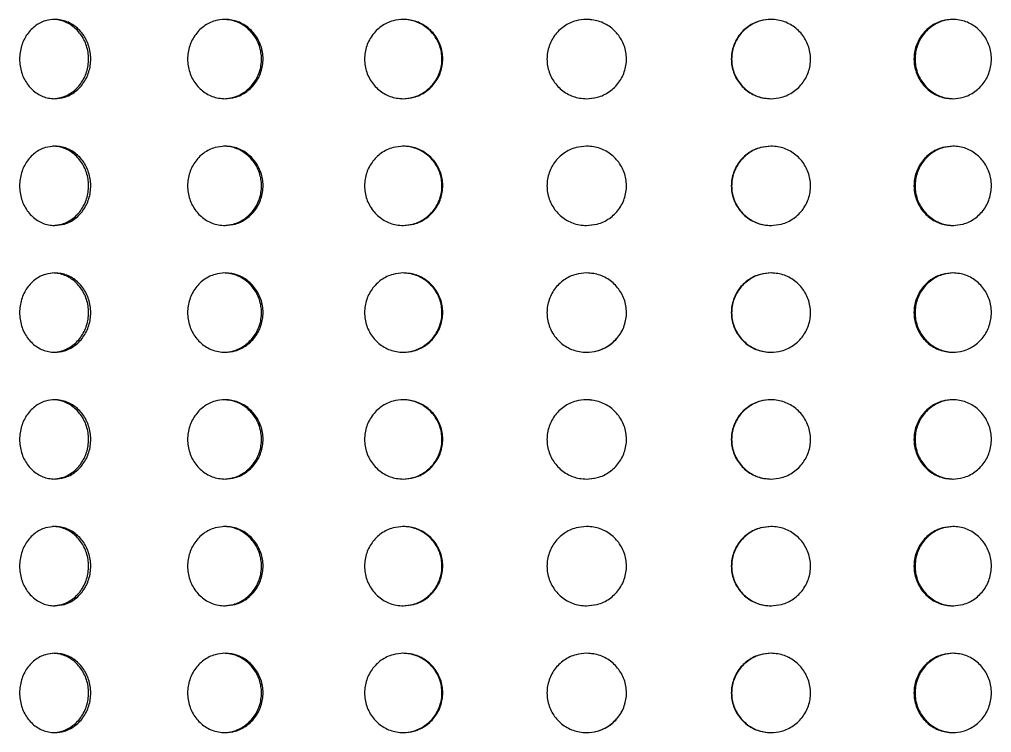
# Model space of a CAD drawing. Header units: millimetres. Extents: x 0 to 594, y 0 to 420.
# Drawn here: x 154.41 to 172.8, y 85.89 to 99.39 of the extents above; entities that cross this region are included whole.
import ezdxf

# ---------------------------------------------------------------- set-up
doc = ezdxf.new("R2010")
doc.units = ezdxf.units.MM

msp = doc.modelspace()

# ---------------------------------------------------------------- linework, layer by layer
at = {"color": 7, "linetype": 'Continuous', "lineweight": 25}
for p, q in [((165.2787, 99.3758), (165.1357, 99.389)), ((165.1357, 97.889), (165.2784, 97.9076)), ((165.2787, 96.9758), (165.1357, 96.989)), ((165.1357, 95.489), (165.2784, 95.5076)), ((165.2787, 94.5758), (165.1357, 94.589)), ((165.2787, 92.1758), (165.1357, 92.189)), ((165.1357, 90.689), (165.2784, 90.7076)), ((165.2787, 89.7758), (165.1357, 89.789)), ((165.1357, 88.289), (165.2784, 88.3076)), ((165.2787, 87.3758), (165.1357, 87.389))]:
    msp.add_line(p, q, dxfattribs=at)
for points, knots in [([(155.0788, 99.389), (155.0185, 99.3839), (154.8834, 99.3724), (154.691, 99.2675), (154.5293, 99.0904), (154.4287, 98.8608), (154.4004, 98.6061), (154.4479, 98.3546), (154.5663, 98.1349), (154.7425, 97.9737), (154.924, 97.8977), (155.0388, 97.8912), (155.0788, 97.889)], [0, 0, 0, 0, 0.0859509, 0.1925939, 0.2992931, 0.4061965, 0.5135824, 0.6212259, 0.7287112, 0.8359483, 0.9429371, 1, 1, 1, 1]), ([(155.0341, 97.889), (155.0945, 97.894), (155.231, 97.9054), (155.4287, 98.0103), (155.5968, 98.1891), (155.7011, 98.4201), (155.7295, 98.6744), (155.6798, 98.9238), (155.5582, 99.1413), (155.3787, 99.3022), (155.1933, 99.3798), (155.0758, 99.3866), (155.0341, 99.389)], [0, 0, 0, 0, 0.0855159, 0.193298, 0.30112, 0.408294, 0.514805, 0.6208076, 0.7267872, 0.8333747, 0.9407796, 1, 1, 1, 1]), ([(155.0788, 97.889), (155.1398, 97.8942), (155.2766, 97.9057), (155.4735, 98.0116), (155.64, 98.1904), (155.7434, 98.4212), (155.7715, 98.6758), (155.7213, 98.9258), (155.5991, 99.1437), (155.4191, 99.3041), (155.2349, 99.3803), (155.1191, 99.3867), (155.0788, 99.389)], [0, 0, 0, 0, 0.0865734, 0.1939081, 0.3013115, 0.4084546, 0.5153364, 0.621947, 0.7284997, 0.8353947, 0.9426925, 1, 1, 1, 1]), ([(158.2996, 99.389), (158.2357, 99.3839), (158.0924, 99.3724), (157.888, 99.2675), (157.716, 99.0904), (157.6089, 98.8608), (157.5787, 98.6061), (157.6293, 98.3546), (157.7554, 98.1349), (157.9427, 97.9737), (158.1354, 97.8977), (158.2572, 97.8912), (158.2996, 97.889)], [0, 0, 0, 0, 0.0859514, 0.192595, 0.2992925, 0.406196, 0.5135818, 0.621225, 0.7287102, 0.8359463, 0.9429367, 1, 1, 1, 1]), ([(158.2677, 97.889), (158.3317, 97.894), (158.4764, 97.9054), (158.6854, 98.0103), (158.8629, 98.189), (158.9545, 98.3817), (158.9836, 98.5255), (158.9902, 98.6081), (158.9902, 98.7327), (158.9521, 98.9196), (158.8253, 99.1375), (158.6368, 99.2996), (158.4396, 99.3793), (158.3136, 99.3864), (158.2677, 99.389)], [0, 0, 0, 0, 0.08548, 0.1932145, 0.3009903, 0.4081182, 0.4607708, 0.4870286, 0.5132854, 0.6190474, 0.7247906, 0.8313117, 0.9386463, 1, 1, 1, 1]), ([(158.2996, 97.889), (158.3642, 97.8942), (158.5091, 97.9057), (158.7173, 98.0116), (158.8932, 98.1903), (159.0023, 98.4212), (159.0318, 98.6758), (158.9789, 98.9258), (158.85, 99.1437), (158.6598, 99.3041), (158.465, 99.3803), (158.3423, 99.3867), (158.2996, 99.389)], [0, 0, 0, 0, 0.08657373, 0.19390699, 0.30131106, 0.40845416, 0.51533587, 0.62194612, 0.72849958, 0.83539295, 0.94269197, 1, 1, 1, 1]), ([(161.6753, 99.389), (161.609, 99.3839), (161.4604, 99.3724), (161.248, 99.2675), (161.069, 99.0904), (160.9575, 98.8608), (160.926, 98.6061), (160.9788, 98.3546), (161.11, 98.1349), (161.3048, 97.9737), (161.505, 97.8977), (161.6313, 97.8912), (161.6753, 97.889)], [0, 0, 0, 0, 0.08595117, 0.1925949, 0.29929426, 0.40619684, 0.51358246, 0.62122547, 0.7287109, 0.83594707, 0.94293498, 1, 1, 1, 1]), ([(161.6569, 97.889), (161.7233, 97.894), (161.8732, 97.9054), (162.0896, 98.0103), (162.273, 98.1891), (162.3867, 98.4201), (162.4176, 98.6744), (162.3635, 98.9238), (162.231, 99.1413), (162.0349, 99.3022), (161.8318, 99.3798), (161.7028, 99.3866), (161.6569, 99.389)], [0, 0, 0, 0, 0.08551487, 0.19329775, 0.30111949, 0.40829359, 0.51480494, 0.62080777, 0.72678732, 0.83337513, 0.94077882, 1, 1, 1, 1]), ([(161.6753, 97.889), (161.7423, 97.8942), (161.8925, 97.9057), (162.108, 98.0116), (162.2898, 98.1904), (162.4024, 98.4212), (162.4329, 98.6758), (162.3783, 98.9258), (162.2451, 99.1437), (162.0485, 99.3041), (161.8467, 99.3803), (161.7196, 99.3867), (161.6753, 99.389)], [0, 0, 0, 0, 0.086573, 0.1939085, 0.3013097, 0.4084544, 0.5153361, 0.6219467, 0.7284997, 0.8353941, 0.9426935, 1, 1, 1, 1]), ([(165.1402, 99.389), (165.0728, 99.3839), (164.9217, 99.3724), (164.7055, 99.2675), (164.5231, 99.0904), (164.4093, 98.8608), (164.3772, 98.6061), (164.431, 98.3546), (164.5649, 98.1349), (164.7634, 97.9737), (164.9671, 97.8977), (165.0955, 97.8912), (165.1402, 97.889)], [0, 0, 0, 0, 0.0859505, 0.1925947, 0.2992932, 0.4061967, 0.5135825, 0.621226, 0.7287115, 0.8359467, 0.9429368, 1, 1, 1, 1]), ([(165.1402, 97.889), (165.2083, 97.8942), (165.3608, 97.9057), (165.5794, 98.0116), (165.7636, 98.1904), (165.8776, 98.4212), (165.9085, 98.6758), (165.8532, 98.9258), (165.7184, 99.1437), (165.5191, 99.3041), (165.3144, 99.3803), (165.1852, 99.3867), (165.1402, 99.389)], [0, 0, 0, 0, 0.0865727, 0.1939087, 0.3013109, 0.4084548, 0.5153363, 0.6219467, 0.7285003, 0.8353944, 0.9426922, 1, 1, 1, 1]), ([(168.627, 99.389), (168.5598, 99.3839), (168.4092, 99.3724), (168.1933, 99.2675), (168.0109, 99.0904), (167.8971, 98.8608), (167.8649, 98.6061), (167.9188, 98.3546), (168.0527, 98.1349), (168.2511, 97.9737), (168.4544, 97.8977), (168.5824, 97.8912), (168.6269, 97.889)], [0, 0, 0, 0, 0.0859514, 0.1925937, 0.2992924, 0.4061959, 0.5135818, 0.6212253, 0.7287111, 0.8359457, 0.9429374, 1, 1, 1, 1]), ([(168.6364, 99.389), (168.5685, 99.3838), (168.4168, 99.3722), (168.1994, 99.2665), (168.0163, 99.0883), (167.9027, 98.8579), (167.8716, 98.6033), (167.9263, 98.3527), (168.0607, 98.1342), (168.2594, 97.9736), (168.4632, 97.8977), (168.5917, 97.8912), (168.6364, 97.889)], [0, 0, 0, 0, 0.0866423, 0.1937219, 0.3008417, 0.4077698, 0.5147767, 0.6218157, 0.7287202, 0.8356557, 0.9427645, 1, 1, 1, 1]), ([(168.6269, 97.889), (168.6948, 97.8942), (168.8467, 97.9057), (169.0641, 98.0116), (169.2471, 98.1904), (169.3603, 98.4212), (169.3909, 98.6758), (169.3361, 98.9258), (169.2022, 99.1437), (169.0042, 99.3041), (168.8005, 99.3803), (168.6718, 99.3867), (168.627, 99.389)], [0, 0, 0, 0, 0.0865738, 0.1939075, 0.3013102, 0.4084545, 0.515336, 0.6219462, 0.7284993, 0.8353947, 0.9426916, 1, 1, 1, 1]), ([(172.0676, 99.389), (172.0019, 99.3839), (171.8548, 99.3724), (171.6434, 99.2675), (171.4647, 99.0904), (171.353, 98.8608), (171.3215, 98.6061), (171.3743, 98.3546), (171.5057, 98.1349), (171.7, 97.9737), (171.899, 97.8977), (172.0241, 97.8912), (172.0676, 97.889)], [0, 0, 0, 0, 0.0859517, 0.1925945, 0.2992928, 0.4061971, 0.5135829, 0.6212266, 0.7287119, 0.8359481, 0.9429376, 1, 1, 1, 1]), ([(172.0908, 99.389), (172.0245, 99.3838), (171.8762, 99.3722), (171.6633, 99.2665), (171.4839, 99.0883), (171.3725, 98.8579), (171.3419, 98.6033), (171.3956, 98.3527), (171.5274, 98.1342), (171.7221, 97.9736), (171.9216, 97.8977), (172.0471, 97.8912), (172.0908, 97.889)], [0, 0, 0, 0, 0.0866411, 0.193722, 0.3008419, 0.4077695, 0.5147767, 0.6218161, 0.7287215, 0.8356562, 0.9427652, 1, 1, 1, 1]), ([(172.0676, 97.889), (172.1339, 97.8942), (172.2823, 97.9057), (172.4942, 98.0116), (172.6724, 98.1904), (172.7826, 98.4212), (172.8124, 98.6758), (172.759, 98.9258), (172.6288, 99.1437), (172.4358, 99.3041), (172.2371, 99.3803), (172.1114, 99.3867), (172.0676, 99.389)], [0, 0, 0, 0, 0.0865745, 0.1939075, 0.3013108, 0.4084545, 0.5153362, 0.6219468, 0.7284995, 0.8353941, 0.9426912, 1, 1, 1, 1]), ([(155.0788, 96.989), (155.0185, 96.9839), (154.8834, 96.9724), (154.691, 96.8676), (154.5293, 96.6904), (154.4287, 96.4608), (154.4004, 96.2061), (154.4479, 95.9546), (154.5663, 95.7349), (154.7425, 95.5737), (154.924, 95.4977), (155.0388, 95.4912), (155.0788, 95.489)], [0, 0, 0, 0, 0.0859509, 0.1925938, 0.2992929, 0.4061962, 0.5135833, 0.6212255, 0.7287117, 0.835948, 0.9429371, 1, 1, 1, 1]), ([(155.0341, 95.489), (155.0945, 95.494), (155.231, 95.5054), (155.4287, 95.6103), (155.5968, 95.7891), (155.7011, 96.0201), (155.7295, 96.2745), (155.6798, 96.5238), (155.5582, 96.7413), (155.3787, 96.9022), (155.1933, 96.9798), (155.0758, 96.9866), (155.0341, 96.989)], [0, 0, 0, 0, 0.08551582, 0.19329842, 0.30111951, 0.40829454, 0.51480554, 0.62080809, 0.72678765, 0.83337514, 0.9407795, 1, 1, 1, 1]), ([(155.0788, 95.489), (155.1398, 95.4942), (155.2766, 95.5057), (155.4735, 95.6116), (155.64, 95.7904), (155.7434, 96.0212), (155.7715, 96.2758), (155.7213, 96.5258), (155.5991, 96.7437), (155.4191, 96.9041), (155.2349, 96.9803), (155.1191, 96.9867), (155.0788, 96.989)], [0, 0, 0, 0, 0.0865736, 0.1939083, 0.3013117, 0.4084548, 0.5153353, 0.6219472, 0.7284989, 0.8353946, 0.9426925, 1, 1, 1, 1]), ([(158.2996, 96.989), (158.2357, 96.9839), (158.0924, 96.9724), (157.888, 96.8676), (157.716, 96.6904), (157.6089, 96.4608), (157.5787, 96.2061), (157.6293, 95.9546), (157.7554, 95.7349), (157.9427, 95.5737), (158.1354, 95.4977), (158.2572, 95.4912), (158.2996, 95.489)], [0, 0, 0, 0, 0.0859513, 0.1925949, 0.2992923, 0.4061957, 0.5135827, 0.6212246, 0.7287108, 0.835946, 0.9429368, 1, 1, 1, 1]), ([(158.2677, 95.489), (158.3317, 95.494), (158.4764, 95.5054), (158.6854, 95.6103), (158.8629, 95.789), (158.9545, 95.9817), (158.9836, 96.1255), (158.9902, 96.2081), (158.9902, 96.3327), (158.9521, 96.5196), (158.8253, 96.7375), (158.6368, 96.8996), (158.4396, 96.9793), (158.3136, 96.9864), (158.2677, 96.989)], [0, 0, 0, 0, 0.08548, 0.1932149, 0.3009899, 0.4081188, 0.4607713, 0.4870291, 0.513286, 0.6190479, 0.7247911, 0.8313121, 0.9386462, 1, 1, 1, 1]), ([(158.2996, 95.489), (158.3642, 95.4942), (158.5091, 95.5057), (158.7173, 95.6116), (158.8932, 95.7904), (159.0023, 96.0212), (159.0318, 96.2758), (158.9789, 96.5258), (158.85, 96.7437), (158.6598, 96.9041), (158.465, 96.9803), (158.3423, 96.9867), (158.2996, 96.989)], [0, 0, 0, 0, 0.0865739, 0.1939072, 0.3013113, 0.4084544, 0.5153349, 0.6219463, 0.7284987, 0.8353929, 0.942692, 1, 1, 1, 1]), ([(161.6753, 96.989), (161.609, 96.9839), (161.4604, 96.9724), (161.248, 96.8676), (161.069, 96.6904), (160.9575, 96.4608), (160.926, 96.2061), (160.9788, 95.9546), (161.11, 95.7349), (161.3048, 95.5737), (161.505, 95.4977), (161.6313, 95.4912), (161.6753, 95.489)], [0, 0, 0, 0, 0.0859511, 0.1925948, 0.299294, 0.4061965, 0.5135833, 0.621225, 0.7287115, 0.8359468, 0.942935, 1, 1, 1, 1]), ([(161.6569, 95.489), (161.7233, 95.494), (161.8732, 95.5054), (162.0895, 95.6103), (162.273, 95.7891), (162.3867, 96.0201), (162.4176, 96.2745), (162.3635, 96.5238), (162.231, 96.7413), (162.0349, 96.9022), (161.8318, 96.9798), (161.7028, 96.9866), (161.6569, 96.989)], [0, 0, 0, 0, 0.08551483, 0.19329818, 0.301119, 0.40829418, 0.51480548, 0.62080826, 0.72678777, 0.83337552, 0.94077873, 1, 1, 1, 1]), ([(161.6753, 95.489), (161.7423, 95.4942), (161.8925, 95.5057), (162.108, 95.6116), (162.2898, 95.7904), (162.4024, 96.0212), (162.4329, 96.2758), (162.3783, 96.5258), (162.2451, 96.7437), (162.0485, 96.9041), (161.8467, 96.9803), (161.7196, 96.9867), (161.6753, 96.989)], [0, 0, 0, 0, 0.0865732, 0.1939087, 0.3013099, 0.4084546, 0.515335, 0.6219469, 0.7284989, 0.835394, 0.9426935, 1, 1, 1, 1]), ([(165.1402, 96.989), (165.0728, 96.9839), (164.9217, 96.9724), (164.7055, 96.8676), (164.5231, 96.6904), (164.4093, 96.4608), (164.3772, 96.2061), (164.431, 95.9546), (164.5649, 95.7349), (164.7634, 95.5737), (164.9671, 95.4977), (165.0955, 95.4912), (165.1402, 95.489)], [0, 0, 0, 0, 0.0859505, 0.1925946, 0.299293, 0.4061964, 0.5135834, 0.6212256, 0.7287121, 0.8359464, 0.9429368, 1, 1, 1, 1]), ([(165.1402, 95.489), (165.2083, 95.4942), (165.3608, 95.5057), (165.5794, 95.6116), (165.7636, 95.7904), (165.8776, 96.0212), (165.9085, 96.2758), (165.8532, 96.5258), (165.7184, 96.7437), (165.5191, 96.9041), (165.3144, 96.9803), (165.1852, 96.9867), (165.1402, 96.989)], [0, 0, 0, 0, 0.0865729, 0.1939089, 0.3013111, 0.408455, 0.5153353, 0.6219469, 0.7284995, 0.8353944, 0.9426922, 1, 1, 1, 1]), ([(168.627, 96.989), (168.5598, 96.9839), (168.4092, 96.9724), (168.1933, 96.8676), (168.0109, 96.6904), (167.8971, 96.4608), (167.8649, 96.2061), (167.9188, 95.9546), (168.0527, 95.7349), (168.2511, 95.5737), (168.4544, 95.4977), (168.5824, 95.4912), (168.6269, 95.489)], [0, 0, 0, 0, 0.08595135, 0.1925936, 0.29929222, 0.4061956, 0.51358273, 0.62122486, 0.72871166, 0.83594539, 0.9429374, 1, 1, 1, 1]), ([(168.6364, 96.989), (168.5685, 96.9838), (168.4168, 96.9722), (168.1994, 96.8665), (168.0163, 96.6883), (167.9027, 96.4579), (167.8716, 96.2033), (167.9263, 95.9527), (168.0607, 95.7342), (168.2594, 95.5736), (168.4632, 95.4977), (168.5917, 95.4912), (168.6364, 95.489)], [0, 0, 0, 0, 0.0866423, 0.193722, 0.3008427, 0.4077708, 0.5147777, 0.6218155, 0.7287201, 0.8356555, 0.9427643, 1, 1, 1, 1]), ([(168.6269, 95.489), (168.6948, 95.4942), (168.8467, 95.5057), (169.0641, 95.6116), (169.2471, 95.7904), (169.3603, 96.0212), (169.3909, 96.2758), (169.3361, 96.5258), (169.2022, 96.7437), (169.0042, 96.9041), (168.8005, 96.9803), (168.6718, 96.9867), (168.627, 96.989)], [0, 0, 0, 0, 0.086574, 0.1939077, 0.3013104, 0.4084547, 0.515335, 0.6219464, 0.7284985, 0.8353947, 0.9426916, 1, 1, 1, 1]), ([(172.0676, 96.989), (172.0019, 96.9839), (171.8548, 96.9724), (171.6434, 96.8676), (171.4647, 96.6904), (171.353, 96.4608), (171.3215, 96.2061), (171.3743, 95.9546), (171.5057, 95.7349), (171.7, 95.5737), (171.899, 95.4977), (172.0241, 95.4912), (172.0676, 95.489)], [0, 0, 0, 0, 0.0859516, 0.1925944, 0.2992925, 0.4061968, 0.5135838, 0.6212262, 0.7287124, 0.8359478, 0.9429377, 1, 1, 1, 1]), ([(172.0908, 96.989), (172.0245, 96.9838), (171.8762, 96.9722), (171.6633, 96.8665), (171.4839, 96.6883), (171.3725, 96.4579), (171.3419, 96.2033), (171.3956, 95.9527), (171.5274, 95.7342), (171.7221, 95.5736), (171.9216, 95.4977), (172.0471, 95.4912), (172.0908, 95.489)], [0, 0, 0, 0, 0.0866411, 0.193722, 0.3008429, 0.4077705, 0.5147777, 0.6218159, 0.7287214, 0.8356561, 0.9427651, 1, 1, 1, 1]), ([(172.0676, 95.489), (172.1339, 95.4942), (172.2823, 95.5057), (172.4942, 95.6116), (172.6724, 95.7904), (172.7826, 96.0212), (172.8124, 96.2758), (172.759, 96.5258), (172.6288, 96.7437), (172.4358, 96.9041), (172.2371, 96.9803), (172.1114, 96.9867), (172.0676, 96.989)], [0, 0, 0, 0, 0.0865747, 0.1939077, 0.301311, 0.4084548, 0.5153352, 0.6219471, 0.7284987, 0.8353941, 0.9426912, 1, 1, 1, 1]), ([(155.0788, 94.589), (155.0185, 94.5839), (154.8834, 94.5724), (154.691, 94.4675), (154.5293, 94.2904), (154.4287, 94.0608), (154.4004, 93.8061), (154.4479, 93.5546), (154.5663, 93.3349), (154.7425, 93.1737), (154.924, 93.0977), (155.0388, 93.0912), (155.0788, 93.089)], [0, 0, 0, 0, 0.0859507, 0.1925942, 0.2992933, 0.4061956, 0.5135827, 0.6212261, 0.7287113, 0.8359483, 0.9429371, 1, 1, 1, 1]), ([(155.0341, 93.089), (155.0945, 93.094), (155.231, 93.1054), (155.4287, 93.2103), (155.5968, 93.3891), (155.7011, 93.6201), (155.7295, 93.8745), (155.6798, 94.1238), (155.5582, 94.3413), (155.3787, 94.5022), (155.1933, 94.5798), (155.0758, 94.5866), (155.0341, 94.589)], [0, 0, 0, 0, 0.0855158, 0.1932979, 0.3011199, 0.408295, 0.5148047, 0.6208085, 0.7267881, 0.8333748, 0.9407796, 1, 1, 1, 1]), ([(155.0788, 93.089), (155.1398, 93.0942), (155.2766, 93.1057), (155.4735, 93.2116), (155.64, 93.3904), (155.7434, 93.6212), (155.7715, 93.8758), (155.7213, 94.1258), (155.5991, 94.3437), (155.4191, 94.5041), (155.2349, 94.5803), (155.1191, 94.5867), (155.0788, 94.589)], [0, 0, 0, 0, 0.0865736, 0.1939083, 0.3013118, 0.408455, 0.5153355, 0.6219461, 0.7284989, 0.8353947, 0.9426926, 1, 1, 1, 1]), ([(158.2996, 94.589), (158.2357, 94.5839), (158.0924, 94.5724), (157.888, 94.4675), (157.716, 94.2904), (157.6089, 94.0608), (157.5787, 93.8061), (157.6293, 93.5546), (157.7554, 93.3349), (157.9427, 93.1737), (158.1354, 93.0977), (158.2572, 93.0912), (158.2996, 93.089)], [0, 0, 0, 0, 0.0859512, 0.1925953, 0.2992927, 0.4061951, 0.5135821, 0.6212252, 0.7287103, 0.8359464, 0.9429367, 1, 1, 1, 1]), ([(158.2677, 93.089), (158.3317, 93.094), (158.4764, 93.1054), (158.6854, 93.2103), (158.8629, 93.389), (158.9545, 93.5817), (158.9836, 93.7255), (158.9902, 93.8081), (158.9902, 93.9327), (158.9521, 94.1196), (158.8253, 94.3375), (158.6368, 94.4996), (158.4396, 94.5793), (158.3136, 94.5864), (158.2677, 94.589)], [0, 0, 0, 0, 0.08548, 0.1932143, 0.3009902, 0.4081191, 0.4607704, 0.4870282, 0.5132863, 0.619047, 0.7247912, 0.8313122, 0.9386463, 1, 1, 1, 1]), ([(158.2996, 93.089), (158.3642, 93.0942), (158.5091, 93.1057), (158.7173, 93.2116), (158.8932, 93.3904), (159.0023, 93.6212), (159.0318, 93.8758), (158.9789, 94.1258), (158.85, 94.3437), (158.6598, 94.5041), (158.465, 94.5803), (158.3423, 94.5867), (158.2996, 94.589)], [0, 0, 0, 0, 0.0865739, 0.1939072, 0.3013113, 0.4084545, 0.515335, 0.6219453, 0.7284988, 0.835393, 0.9426921, 1, 1, 1, 1]), ([(161.6753, 94.589), (161.609, 94.5839), (161.4604, 94.5724), (161.248, 94.4675), (161.069, 94.2904), (160.9575, 94.0608), (160.926, 93.8061), (160.9788, 93.5546), (161.11, 93.3349), (161.3048, 93.1737), (161.505, 93.0977), (161.6313, 93.0912), (161.6753, 93.089)], [0, 0, 0, 0, 0.085951, 0.1925952, 0.2992945, 0.4061959, 0.5135827, 0.6212257, 0.728711, 0.8359471, 0.942935, 1, 1, 1, 1]), ([(161.6569, 93.089), (161.7233, 93.094), (161.8732, 93.1054), (162.0896, 93.2103), (162.273, 93.3891), (162.3867, 93.6201), (162.4176, 93.8745), (162.3635, 94.1238), (162.231, 94.3413), (162.0349, 94.5022), (161.8318, 94.5798), (161.7028, 94.5866), (161.6569, 94.589)], [0, 0, 0, 0, 0.08551484, 0.19329768, 0.3011194, 0.40829459, 0.51480465, 0.62080868, 0.72678821, 0.83337518, 0.94077883, 1, 1, 1, 1]), ([(161.6753, 93.089), (161.7423, 93.0942), (161.8925, 93.1057), (162.108, 93.2116), (162.2898, 93.3904), (162.4024, 93.6212), (162.4329, 93.8758), (162.3783, 94.1258), (162.2451, 94.3437), (162.0485, 94.5041), (161.8467, 94.5803), (161.7196, 94.5867), (161.6753, 94.589)], [0, 0, 0, 0, 0.0865732, 0.1939087, 0.30131, 0.4084547, 0.5153352, 0.6219458, 0.7284989, 0.8353941, 0.9426936, 1, 1, 1, 1]), ([(165.1402, 94.589), (165.0728, 94.5839), (164.9217, 94.5724), (164.7055, 94.4675), (164.5231, 94.2904), (164.4093, 94.0608), (164.3772, 93.8061), (164.431, 93.5546), (164.5649, 93.3349), (164.7634, 93.1737), (164.9671, 93.0977), (165.0955, 93.0912), (165.1402, 93.089)], [0, 0, 0, 0, 0.0859503, 0.192595, 0.2992934, 0.4061957, 0.5135827, 0.6212262, 0.7287116, 0.8359468, 0.9429368, 1, 1, 1, 1]), ([(165.1402, 93.089), (165.2083, 93.0942), (165.3608, 93.1057), (165.5794, 93.2116), (165.7636, 93.3904), (165.8776, 93.6212), (165.9085, 93.8758), (165.8532, 94.1258), (165.7184, 94.3437), (165.5191, 94.5041), (165.3144, 94.5803), (165.1852, 94.5867), (165.1402, 94.589)], [0, 0, 0, 0, 0.0865729, 0.1939089, 0.3013112, 0.4084551, 0.5153354, 0.6219459, 0.7284995, 0.8353945, 0.9426923, 1, 1, 1, 1]), ([(168.627, 94.589), (168.5598, 94.5839), (168.4092, 94.5724), (168.1933, 94.4675), (168.0109, 94.2904), (167.8971, 94.0608), (167.8649, 93.8061), (167.9188, 93.5546), (168.0527, 93.3349), (168.2511, 93.1737), (168.4544, 93.0977), (168.5824, 93.0912), (168.6269, 93.089)], [0, 0, 0, 0, 0.0859512, 0.192594, 0.2992927, 0.4061949, 0.5135821, 0.6212255, 0.7287112, 0.8359458, 0.9429374, 1, 1, 1, 1]), ([(168.6364, 94.589), (168.5685, 94.5838), (168.4168, 94.5722), (168.1994, 94.4665), (168.0163, 94.2883), (167.9027, 94.0579), (167.8716, 93.8033), (167.9263, 93.5527), (168.0607, 93.3342), (168.2594, 93.1736), (168.4632, 93.0977), (168.5917, 93.0912), (168.6364, 93.089)], [0, 0, 0, 0, 0.0866423, 0.193722, 0.3008419, 0.40777, 0.5147769, 0.6218148, 0.7287204, 0.8356559, 0.9427643, 1, 1, 1, 1]), ([(168.6269, 93.089), (168.6948, 93.0942), (168.8467, 93.1057), (169.0641, 93.2116), (169.2471, 93.3904), (169.3603, 93.6212), (169.3909, 93.8758), (169.3361, 94.1258), (169.2022, 94.3437), (169.0042, 94.5041), (168.8005, 94.5803), (168.6718, 94.5867), (168.627, 94.589)], [0, 0, 0, 0, 0.086574, 0.1939078, 0.3013105, 0.4084548, 0.5153351, 0.6219453, 0.7284986, 0.8353947, 0.9426917, 1, 1, 1, 1]), ([(172.0676, 94.589), (172.0019, 94.5839), (171.8548, 94.5724), (171.6434, 94.4675), (171.4647, 94.2904), (171.353, 94.0608), (171.3215, 93.8061), (171.3743, 93.5546), (171.5057, 93.3349), (171.7, 93.1737), (171.899, 93.0977), (172.0241, 93.0912), (172.0676, 93.089)], [0, 0, 0, 0, 0.0859515, 0.1925948, 0.299293, 0.4061961, 0.5135831, 0.6212268, 0.728712, 0.8359482, 0.9429376, 1, 1, 1, 1]), ([(172.0908, 94.589), (172.0245, 94.5838), (171.8762, 94.5722), (171.6633, 94.4665), (171.4839, 94.2883), (171.3725, 94.0579), (171.3419, 93.8033), (171.3956, 93.5527), (171.5274, 93.3342), (171.7221, 93.1736), (171.9216, 93.0977), (172.0471, 93.0912), (172.0908, 93.089)], [0, 0, 0, 0, 0.08664115, 0.19372209, 0.30084206, 0.40776973, 0.51477696, 0.62181518, 0.72872173, 0.83565647, 0.94276509, 1, 1, 1, 1]), ([(172.0676, 93.089), (172.1339, 93.0942), (172.2823, 93.1057), (172.4942, 93.2116), (172.6724, 93.3904), (172.7826, 93.6212), (172.8124, 93.8758), (172.759, 94.1258), (172.6288, 94.3437), (172.4358, 94.5041), (172.2371, 94.5803), (172.1114, 94.5867), (172.0676, 94.589)], [0, 0, 0, 0, 0.0865747, 0.1939077, 0.3013111, 0.4084549, 0.5153353, 0.621946, 0.7284987, 0.8353941, 0.9426913, 1, 1, 1, 1]), ([(165.1357, 93.089), (165.2031, 93.094), (165.3553, 93.1054), (165.5756, 93.2101), (165.7581, 93.3895), (165.8466, 93.5484), (165.8648, 93.6374), (165.8661, 93.6437)], [0, 0, 0, 0, 0.205306, 0.4640694, 0.7229321, 0.9802426, 1, 1, 1, 1]), ([(155.0788, 92.189), (155.0185, 92.1839), (154.8834, 92.1724), (154.691, 92.0676), (154.5293, 91.8904), (154.4287, 91.6608), (154.4004, 91.4061), (154.4479, 91.1546), (154.5663, 90.9349), (154.7425, 90.7737), (154.924, 90.6976), (155.0388, 90.6912), (155.0788, 90.689)], [0, 0, 0, 0, 0.0859509, 0.1925938, 0.299293, 0.4061964, 0.5135822, 0.6212256, 0.7287109, 0.8359479, 0.9429371, 1, 1, 1, 1]), ([(155.0341, 90.689), (155.0945, 90.694), (155.231, 90.7054), (155.4287, 90.8103), (155.5968, 90.9891), (155.7011, 91.2201), (155.7295, 91.4744), (155.6798, 91.7238), (155.5582, 91.9413), (155.3787, 92.1022), (155.1933, 92.1798), (155.0758, 92.1866), (155.0341, 92.189)], [0, 0, 0, 0, 0.0855158, 0.1932984, 0.3011204, 0.4082943, 0.5148053, 0.6208078, 0.7267873, 0.8333748, 0.9407796, 1, 1, 1, 1]), ([(155.0788, 90.689), (155.1398, 90.6942), (155.2766, 90.7057), (155.4735, 90.8116), (155.64, 90.9904), (155.7434, 91.2212), (155.7715, 91.4758), (155.7213, 91.7258), (155.5991, 91.9437), (155.4191, 92.1041), (155.2349, 92.1803), (155.1191, 92.1867), (155.0788, 92.189)], [0, 0, 0, 0, 0.08657358, 0.19390827, 0.30131168, 0.40845483, 0.51533658, 0.62194721, 0.72849892, 0.83539464, 0.94269253, 1, 1, 1, 1]), ([(158.2996, 92.189), (158.2357, 92.1839), (158.0924, 92.1724), (157.888, 92.0676), (157.716, 91.8904), (157.6089, 91.6608), (157.5787, 91.4061), (157.6293, 91.1546), (157.7554, 90.9349), (157.9427, 90.7737), (158.1354, 90.6976), (158.2572, 90.6912), (158.2996, 90.689)], [0, 0, 0, 0, 0.0859513, 0.1925949, 0.2992923, 0.4061959, 0.5135816, 0.6212248, 0.7287099, 0.835946, 0.9429367, 1, 1, 1, 1]), ([(158.2677, 90.689), (158.3317, 90.694), (158.4764, 90.7054), (158.6854, 90.8103), (158.8629, 90.989), (158.9545, 91.1817), (158.9836, 91.3255), (158.9902, 91.4081), (158.9902, 91.5327), (158.9521, 91.7196), (158.8253, 91.9375), (158.6368, 92.0996), (158.4396, 92.1793), (158.3136, 92.1864), (158.2677, 92.189)], [0, 0, 0, 0, 0.08548, 0.1932149, 0.3009907, 0.4081185, 0.4607711, 0.4870288, 0.5132857, 0.6190476, 0.7247908, 0.8313117, 0.9386463, 1, 1, 1, 1]), ([(158.2996, 90.689), (158.3642, 90.6942), (158.5091, 90.7057), (158.7173, 90.8116), (158.8932, 90.9903), (159.0023, 91.2212), (159.0318, 91.4758), (158.9789, 91.7258), (158.85, 91.9437), (158.6598, 92.1041), (158.465, 92.1803), (158.3423, 92.1867), (158.2996, 92.189)], [0, 0, 0, 0, 0.0865739, 0.1939072, 0.3013113, 0.4084544, 0.5153361, 0.6219464, 0.7284988, 0.8353929, 0.942692, 1, 1, 1, 1]), ([(161.6753, 92.189), (161.609, 92.1839), (161.4604, 92.1724), (161.248, 92.0676), (161.069, 91.8904), (160.9575, 91.6608), (160.926, 91.4061), (160.9788, 91.1546), (161.11, 90.9349), (161.3048, 90.7737), (161.505, 90.6976), (161.6313, 90.6912), (161.6753, 90.689)], [0, 0, 0, 0, 0.0859511, 0.1925948, 0.2992941, 0.4061967, 0.5135822, 0.6212252, 0.7287106, 0.8359467, 0.942935, 1, 1, 1, 1]), ([(161.6569, 90.689), (161.7233, 90.694), (161.8732, 90.7054), (162.0896, 90.8103), (162.273, 90.9891), (162.3867, 91.2201), (162.4176, 91.4744), (162.3635, 91.7238), (162.231, 91.9413), (162.0349, 92.1022), (161.8318, 92.1798), (161.7028, 92.1866), (161.6569, 92.189)], [0, 0, 0, 0, 0.0855148, 0.1932982, 0.3011199, 0.4082939, 0.5148052, 0.620808, 0.7267875, 0.8333752, 0.9407788, 1, 1, 1, 1]), ([(161.6753, 90.689), (161.7423, 90.6942), (161.8925, 90.7057), (162.108, 90.8116), (162.2898, 90.9904), (162.4024, 91.2212), (162.4329, 91.4758), (162.3783, 91.7258), (162.2451, 91.9437), (162.0485, 92.1041), (161.8467, 92.1803), (161.7196, 92.1867), (161.6753, 92.189)], [0, 0, 0, 0, 0.0865732, 0.1939087, 0.3013099, 0.4084546, 0.5153363, 0.6219469, 0.7284989, 0.835394, 0.9426935, 1, 1, 1, 1]), ([(165.1402, 92.189), (165.0728, 92.1839), (164.9217, 92.1724), (164.7055, 92.0676), (164.5231, 91.8904), (164.4093, 91.6608), (164.3772, 91.4061), (164.431, 91.1546), (164.5649, 90.9349), (164.7634, 90.7737), (164.9671, 90.6976), (165.0955, 90.6912), (165.1402, 90.689)], [0, 0, 0, 0, 0.0859505, 0.1925947, 0.2992931, 0.4061965, 0.5135823, 0.6212257, 0.7287112, 0.8359464, 0.9429368, 1, 1, 1, 1]), ([(165.1402, 90.689), (165.2083, 90.6942), (165.3608, 90.7057), (165.5794, 90.8116), (165.7636, 90.9904), (165.8776, 91.2212), (165.9085, 91.4758), (165.8532, 91.7258), (165.7184, 91.9437), (165.5191, 92.1041), (165.3144, 92.1803), (165.1852, 92.1867), (165.1402, 92.189)], [0, 0, 0, 0, 0.08657289, 0.19390885, 0.30131112, 0.40845498, 0.51533654, 0.62194695, 0.72849946, 0.83539443, 0.94269218, 1, 1, 1, 1]), ([(168.627, 92.189), (168.5598, 92.1839), (168.4092, 92.1724), (168.1933, 92.0676), (168.0109, 91.8904), (167.8971, 91.6608), (167.8649, 91.4061), (167.9188, 91.1546), (168.0527, 90.9349), (168.2511, 90.7737), (168.4544, 90.6976), (168.5824, 90.6912), (168.6269, 90.689)], [0, 0, 0, 0, 0.0859514, 0.1925937, 0.2992923, 0.4061957, 0.5135816, 0.621225, 0.7287108, 0.8359453, 0.9429374, 1, 1, 1, 1]), ([(168.6364, 92.189), (168.5685, 92.1838), (168.4168, 92.1722), (168.1994, 92.0665), (168.0163, 91.8883), (167.9027, 91.6579), (167.8716, 91.4033), (167.9263, 91.1527), (168.0607, 90.9342), (168.2594, 90.7736), (168.4632, 90.6977), (168.5917, 90.6912), (168.6364, 90.689)], [0, 0, 0, 0, 0.0866423, 0.1937219, 0.3008417, 0.4077698, 0.5147779, 0.6218157, 0.7287202, 0.8356556, 0.9427644, 1, 1, 1, 1]), ([(168.6269, 90.689), (168.6948, 90.6942), (168.8467, 90.7057), (169.0641, 90.8116), (169.2471, 90.9904), (169.3603, 91.2212), (169.3909, 91.4758), (169.3361, 91.7258), (169.2022, 91.9437), (169.0042, 92.1041), (168.8005, 92.1803), (168.6718, 92.1867), (168.627, 92.189)], [0, 0, 0, 0, 0.08657396, 0.19390771, 0.30131039, 0.40845472, 0.5153362, 0.62194639, 0.72849852, 0.83539467, 0.94269159, 1, 1, 1, 1]), ([(172.0676, 92.189), (172.0019, 92.1839), (171.8548, 92.1724), (171.6434, 92.0676), (171.4647, 91.8904), (171.353, 91.6608), (171.3215, 91.4061), (171.3743, 91.1546), (171.5057, 90.9349), (171.7, 90.7737), (171.899, 90.6976), (172.0241, 90.6912), (172.0676, 90.689)], [0, 0, 0, 0, 0.0859516, 0.1925944, 0.2992926, 0.4061969, 0.5135827, 0.6212263, 0.7287116, 0.8359477, 0.9429376, 1, 1, 1, 1]), ([(172.0908, 92.189), (172.0245, 92.1838), (171.8762, 92.1722), (171.6633, 92.0665), (171.4839, 91.8883), (171.3725, 91.6579), (171.3419, 91.4033), (171.3956, 91.1527), (171.5274, 90.9342), (171.7221, 90.7736), (171.9216, 90.6977), (172.0471, 90.6912), (172.0908, 90.689)], [0, 0, 0, 0, 0.08664109, 0.19372197, 0.30084188, 0.40776948, 0.51477791, 0.62181606, 0.72872147, 0.83565614, 0.94276513, 1, 1, 1, 1]), ([(172.0676, 90.689), (172.1339, 90.6942), (172.2823, 90.7057), (172.4942, 90.8116), (172.6724, 90.9904), (172.7826, 91.2212), (172.8124, 91.4758), (172.759, 91.7258), (172.6288, 91.9437), (172.4358, 92.1041), (172.2371, 92.1803), (172.1114, 92.1867), (172.0676, 92.189)], [0, 0, 0, 0, 0.0865746, 0.1939077, 0.301311, 0.4084547, 0.5153364, 0.6219471, 0.7284987, 0.8353941, 0.9426912, 1, 1, 1, 1]), ([(155.0788, 89.789), (155.0185, 89.7839), (154.8834, 89.7724), (154.691, 89.6676), (154.5293, 89.4904), (154.4287, 89.2608), (154.4004, 89.0061), (154.4479, 88.7546), (154.5663, 88.5349), (154.7425, 88.3737), (154.924, 88.2977), (155.0388, 88.2912), (155.0788, 88.289)], [0, 0, 0, 0, 0.0859509, 0.1925938, 0.2992929, 0.4061962, 0.5135833, 0.6212255, 0.7287117, 0.835948, 0.9429371, 1, 1, 1, 1]), ([(155.0341, 88.289), (155.0945, 88.294), (155.231, 88.3054), (155.4287, 88.4103), (155.5968, 88.5891), (155.7011, 88.8201), (155.7295, 89.0744), (155.6798, 89.3238), (155.5582, 89.5413), (155.3787, 89.7022), (155.1933, 89.7798), (155.0758, 89.7866), (155.0341, 89.789)], [0, 0, 0, 0, 0.0855158, 0.1932984, 0.3011195, 0.4082946, 0.5148043, 0.6208081, 0.7267876, 0.8333751, 0.9407795, 1, 1, 1, 1]), ([(155.0788, 88.289), (155.1398, 88.2942), (155.2766, 88.3057), (155.4735, 88.4116), (155.64, 88.5904), (155.7434, 88.8212), (155.7715, 89.0758), (155.7213, 89.3258), (155.5991, 89.5437), (155.4191, 89.7041), (155.2349, 89.7803), (155.1191, 89.7867), (155.0788, 89.789)], [0, 0, 0, 0, 0.0865736, 0.1939083, 0.3013117, 0.4084548, 0.5153353, 0.6219472, 0.7284989, 0.8353946, 0.9426925, 1, 1, 1, 1]), ([(158.2996, 89.789), (158.2357, 89.7839), (158.0924, 89.7724), (157.888, 89.6676), (157.716, 89.4904), (157.6089, 89.2608), (157.5787, 89.0061), (157.6293, 88.7546), (157.7554, 88.5349), (157.9427, 88.3737), (158.1354, 88.2977), (158.2572, 88.2912), (158.2996, 88.289)], [0, 0, 0, 0, 0.0859513, 0.1925949, 0.2992923, 0.4061957, 0.5135827, 0.6212246, 0.7287108, 0.835946, 0.9429368, 1, 1, 1, 1]), ([(158.2677, 88.289), (158.3317, 88.294), (158.4764, 88.3054), (158.6854, 88.4103), (158.8629, 88.589), (158.9545, 88.7817), (158.9836, 88.9255), (158.9902, 89.0081), (158.9902, 89.1327), (158.9521, 89.3196), (158.8253, 89.5375), (158.6368, 89.6996), (158.4396, 89.7793), (158.3136, 89.7864), (158.2677, 89.789)], [0, 0, 0, 0, 0.08548, 0.1932149, 0.3009899, 0.4081188, 0.4607713, 0.4870291, 0.513286, 0.6190479, 0.7247911, 0.8313121, 0.9386462, 1, 1, 1, 1]), ([(158.2996, 88.289), (158.3642, 88.2942), (158.5091, 88.3057), (158.7173, 88.4116), (158.8932, 88.5904), (159.0023, 88.8212), (159.0318, 89.0758), (158.9789, 89.3258), (158.85, 89.5437), (158.6598, 89.7041), (158.465, 89.7803), (158.3423, 89.7867), (158.2996, 89.789)], [0, 0, 0, 0, 0.0865739, 0.1939072, 0.3013113, 0.4084544, 0.5153349, 0.6219463, 0.7284987, 0.8353929, 0.942692, 1, 1, 1, 1]), ([(161.6753, 89.789), (161.609, 89.7839), (161.4604, 89.7724), (161.248, 89.6676), (161.069, 89.4904), (160.9575, 89.2608), (160.926, 89.0061), (160.9788, 88.7546), (161.11, 88.5349), (161.3048, 88.3737), (161.505, 88.2977), (161.6313, 88.2912), (161.6753, 88.289)], [0, 0, 0, 0, 0.0859511, 0.1925948, 0.299294, 0.4061965, 0.5135833, 0.621225, 0.7287115, 0.8359468, 0.942935, 1, 1, 1, 1]), ([(161.6569, 88.289), (161.7233, 88.294), (161.8732, 88.3054), (162.0895, 88.4103), (162.273, 88.5891), (162.3867, 88.8201), (162.4176, 89.0744), (162.3635, 89.3238), (162.231, 89.5413), (162.0349, 89.7022), (161.8318, 89.7798), (161.7028, 89.7866), (161.6569, 89.789)], [0, 0, 0, 0, 0.0855148, 0.1932982, 0.301119, 0.4082942, 0.5148042, 0.6208083, 0.7267878, 0.8333755, 0.9407787, 1, 1, 1, 1]), ([(161.6753, 88.289), (161.7423, 88.2942), (161.8925, 88.3057), (162.108, 88.4116), (162.2898, 88.5904), (162.4024, 88.8212), (162.4329, 89.0758), (162.3783, 89.3258), (162.2451, 89.5437), (162.0485, 89.7041), (161.8467, 89.7803), (161.7196, 89.7867), (161.6753, 89.789)], [0, 0, 0, 0, 0.0865732, 0.1939087, 0.3013099, 0.4084546, 0.515335, 0.6219469, 0.7284989, 0.835394, 0.9426935, 1, 1, 1, 1]), ([(165.1402, 89.789), (165.0728, 89.7839), (164.9217, 89.7724), (164.7055, 89.6676), (164.5231, 89.4904), (164.4093, 89.2608), (164.3772, 89.0061), (164.431, 88.7546), (164.5649, 88.5349), (164.7634, 88.3737), (164.9671, 88.2977), (165.0955, 88.2912), (165.1402, 88.289)], [0, 0, 0, 0, 0.0859505, 0.1925946, 0.299293, 0.4061964, 0.5135834, 0.6212256, 0.7287121, 0.8359464, 0.9429368, 1, 1, 1, 1]), ([(165.1402, 88.289), (165.2083, 88.2942), (165.3608, 88.3057), (165.5794, 88.4116), (165.7636, 88.5904), (165.8776, 88.8212), (165.9085, 89.0758), (165.8532, 89.3258), (165.7184, 89.5437), (165.5191, 89.7041), (165.3144, 89.7803), (165.1852, 89.7867), (165.1402, 89.789)], [0, 0, 0, 0, 0.0865729, 0.1939089, 0.3013111, 0.408455, 0.5153353, 0.6219469, 0.7284995, 0.8353944, 0.9426922, 1, 1, 1, 1]), ([(168.627, 89.789), (168.5598, 89.7839), (168.4092, 89.7724), (168.1933, 89.6676), (168.0109, 89.4904), (167.8971, 89.2608), (167.8649, 89.0061), (167.9188, 88.7546), (168.0527, 88.5349), (168.2511, 88.3737), (168.4544, 88.2977), (168.5824, 88.2912), (168.6269, 88.289)], [0, 0, 0, 0, 0.08595135, 0.1925936, 0.29929222, 0.4061956, 0.51358273, 0.62122486, 0.72871166, 0.83594539, 0.9429374, 1, 1, 1, 1]), ([(168.6364, 89.789), (168.5685, 89.7838), (168.4168, 89.7722), (168.1994, 89.6665), (168.0163, 89.4883), (167.9027, 89.2579), (167.8716, 89.0033), (167.9263, 88.7527), (168.0607, 88.5342), (168.2594, 88.3736), (168.4632, 88.2977), (168.5917, 88.2912), (168.6364, 88.289)], [0, 0, 0, 0, 0.08664226, 0.1937219, 0.3008426, 0.40777065, 0.51477752, 0.62181531, 0.7287198, 0.83565601, 0.94276437, 1, 1, 1, 1]), ([(168.6269, 88.289), (168.6948, 88.2942), (168.8467, 88.3057), (169.0641, 88.4116), (169.2471, 88.5904), (169.3603, 88.8212), (169.3909, 89.0758), (169.3361, 89.3258), (169.2022, 89.5437), (169.0042, 89.7041), (168.8005, 89.7803), (168.6718, 89.7867), (168.627, 89.789)], [0, 0, 0, 0, 0.086574, 0.1939077, 0.3013104, 0.4084547, 0.515335, 0.6219464, 0.7284985, 0.8353947, 0.9426916, 1, 1, 1, 1]), ([(172.0676, 89.789), (172.0019, 89.7839), (171.8548, 89.7724), (171.6434, 89.6676), (171.4647, 89.4904), (171.353, 89.2608), (171.3215, 89.0061), (171.3743, 88.7546), (171.5057, 88.5349), (171.7, 88.3737), (171.899, 88.2977), (172.0241, 88.2912), (172.0676, 88.289)], [0, 0, 0, 0, 0.0859516, 0.1925944, 0.2992925, 0.4061968, 0.5135838, 0.6212262, 0.7287124, 0.8359478, 0.9429377, 1, 1, 1, 1]), ([(172.0908, 89.789), (172.0245, 89.7838), (171.8762, 89.7722), (171.6633, 89.6665), (171.4839, 89.4883), (171.3725, 89.2579), (171.3419, 89.0033), (171.3956, 88.7527), (171.5274, 88.5342), (171.7221, 88.3736), (171.9216, 88.2977), (172.0471, 88.2912), (172.0908, 88.289)], [0, 0, 0, 0, 0.0866411, 0.193722, 0.3008428, 0.4077704, 0.5147775, 0.6218157, 0.7287211, 0.8356566, 0.9427651, 1, 1, 1, 1]), ([(172.0676, 88.289), (172.1339, 88.2942), (172.2823, 88.3057), (172.4942, 88.4116), (172.6724, 88.5904), (172.7826, 88.8212), (172.8124, 89.0758), (172.759, 89.3258), (172.6288, 89.5437), (172.4358, 89.7041), (172.2371, 89.7803), (172.1114, 89.7867), (172.0676, 89.789)], [0, 0, 0, 0, 0.0865747, 0.1939077, 0.301311, 0.4084548, 0.5153352, 0.6219471, 0.7284987, 0.8353941, 0.9426912, 1, 1, 1, 1]), ([(155.0788, 87.389), (155.0185, 87.3839), (154.8834, 87.3724), (154.691, 87.2675), (154.5293, 87.0904), (154.4287, 86.8608), (154.4004, 86.6061), (154.4479, 86.3546), (154.5663, 86.1349), (154.7425, 85.9737), (154.924, 85.8977), (155.0388, 85.8912), (155.0788, 85.889)], [0, 0, 0, 0, 0.0859509, 0.1925939, 0.2992931, 0.4061965, 0.5135824, 0.6212259, 0.7287112, 0.8359483, 0.9429371, 1, 1, 1, 1]), ([(155.0341, 85.889), (155.0945, 85.894), (155.231, 85.9054), (155.4287, 86.0103), (155.5968, 86.1891), (155.7011, 86.4201), (155.7295, 86.6745), (155.6798, 86.9238), (155.5582, 87.1413), (155.3787, 87.3022), (155.1933, 87.3798), (155.0758, 87.3866), (155.0341, 87.389)], [0, 0, 0, 0, 0.0855159, 0.193298, 0.30112, 0.4082951, 0.5148049, 0.6208075, 0.7267872, 0.8333747, 0.9407796, 1, 1, 1, 1]), ([(155.0788, 85.889), (155.1398, 85.8942), (155.2766, 85.9057), (155.4735, 86.0116), (155.64, 86.1904), (155.7434, 86.4212), (155.7715, 86.6758), (155.7213, 86.9258), (155.5991, 87.1437), (155.4191, 87.3041), (155.2349, 87.3803), (155.1191, 87.3867), (155.0788, 87.389)], [0, 0, 0, 0, 0.0865734, 0.1939081, 0.3013124, 0.4084555, 0.515336, 0.6219466, 0.7284994, 0.8353943, 0.9426926, 1, 1, 1, 1]), ([(158.2996, 87.389), (158.2357, 87.3839), (158.0924, 87.3724), (157.888, 87.2675), (157.716, 87.0903), (157.6089, 86.8608), (157.5787, 86.6061), (157.6293, 86.3546), (157.7554, 86.1349), (157.9427, 85.9737), (158.1354, 85.8977), (158.2572, 85.8912), (158.2996, 85.889)], [0, 0, 0, 0, 0.0859514, 0.192595, 0.2992925, 0.406196, 0.5135818, 0.621225, 0.7287102, 0.8359463, 0.9429367, 1, 1, 1, 1]), ([(158.2677, 85.889), (158.3317, 85.894), (158.4764, 85.9054), (158.6854, 86.0103), (158.8629, 86.189), (158.9545, 86.3817), (158.9836, 86.5255), (158.9902, 86.6081), (158.9902, 86.7327), (158.9521, 86.9196), (158.8253, 87.1375), (158.6368, 87.2996), (158.4396, 87.3793), (158.3136, 87.3864), (158.2677, 87.389)], [0, 0, 0, 0, 0.08548, 0.1932144, 0.3009903, 0.4081192, 0.4607706, 0.4870284, 0.5132852, 0.6190472, 0.7247915, 0.8313117, 0.9386463, 1, 1, 1, 1]), ([(158.2996, 85.889), (158.3642, 85.8942), (158.5091, 85.9057), (158.7173, 86.0116), (158.8932, 86.1904), (159.0023, 86.4212), (159.0318, 86.6758), (158.9789, 86.9258), (158.85, 87.1437), (158.6598, 87.3041), (158.465, 87.3803), (158.3423, 87.3867), (158.2996, 87.389)], [0, 0, 0, 0, 0.0865737, 0.193907, 0.301312, 0.4084551, 0.5153355, 0.6219458, 0.7284992, 0.8353926, 0.9426921, 1, 1, 1, 1]), ([(161.6753, 87.389), (161.609, 87.3839), (161.4604, 87.3724), (161.248, 87.2675), (161.069, 87.0904), (160.9575, 86.8608), (160.926, 86.6061), (160.9788, 86.3546), (161.11, 86.1349), (161.3048, 85.9737), (161.505, 85.8977), (161.6313, 85.8912), (161.6753, 85.889)], [0, 0, 0, 0, 0.08595117, 0.1925949, 0.29929426, 0.40619684, 0.51358246, 0.62122547, 0.7287109, 0.83594707, 0.94293498, 1, 1, 1, 1]), ([(161.6569, 85.889), (161.7233, 85.894), (161.8732, 85.9054), (162.0896, 86.0103), (162.273, 86.1891), (162.3867, 86.4201), (162.4176, 86.6745), (162.3635, 86.9238), (162.231, 87.1413), (162.0349, 87.3022), (161.8318, 87.3798), (161.7028, 87.3866), (161.6569, 87.389)], [0, 0, 0, 0, 0.0855149, 0.1932978, 0.3011195, 0.4082948, 0.5148049, 0.6208077, 0.7267873, 0.8333751, 0.9407788, 1, 1, 1, 1]), ([(161.6753, 85.889), (161.7423, 85.8942), (161.8925, 85.9057), (162.108, 86.0116), (162.2898, 86.1904), (162.4024, 86.4212), (162.4329, 86.6758), (162.3783, 86.9258), (162.2451, 87.1437), (162.0485, 87.3041), (161.8467, 87.3803), (161.7196, 87.3867), (161.6753, 87.389)], [0, 0, 0, 0, 0.086573, 0.1939085, 0.3013106, 0.4084553, 0.5153357, 0.6219463, 0.7284994, 0.8353937, 0.9426936, 1, 1, 1, 1]), ([(165.1402, 87.389), (165.0728, 87.3839), (164.9217, 87.3724), (164.7055, 87.2675), (164.5231, 87.0904), (164.4093, 86.8608), (164.3772, 86.6061), (164.431, 86.3546), (164.5649, 86.1349), (164.7634, 85.9737), (164.9671, 85.8977), (165.0955, 85.8912), (165.1402, 85.889)], [0, 0, 0, 0, 0.0859505, 0.1925947, 0.2992932, 0.4061967, 0.5135825, 0.621226, 0.7287115, 0.8359467, 0.9429368, 1, 1, 1, 1]), ([(165.1402, 85.889), (165.2083, 85.8942), (165.3608, 85.9057), (165.5794, 86.0116), (165.7636, 86.1904), (165.8776, 86.4212), (165.9085, 86.6758), (165.8532, 86.9258), (165.7184, 87.1437), (165.5191, 87.3041), (165.3144, 87.3803), (165.1852, 87.3867), (165.1402, 87.389)], [0, 0, 0, 0, 0.0865727, 0.1939087, 0.3013118, 0.4084557, 0.515336, 0.6219464, 0.7285, 0.8353941, 0.9426923, 1, 1, 1, 1]), ([(168.627, 87.389), (168.5598, 87.3839), (168.4092, 87.3724), (168.1933, 87.2675), (168.0109, 87.0904), (167.8971, 86.8608), (167.8649, 86.6061), (167.9188, 86.3546), (168.0527, 86.1349), (168.2511, 85.9737), (168.4544, 85.8977), (168.5824, 85.8912), (168.6269, 85.889)], [0, 0, 0, 0, 0.0859514, 0.1925937, 0.2992924, 0.4061959, 0.5135818, 0.6212253, 0.7287111, 0.8359457, 0.9429374, 1, 1, 1, 1]), ([(168.6364, 87.389), (168.5685, 87.3838), (168.4168, 87.3722), (168.1994, 87.2665), (168.0163, 87.0883), (167.9027, 86.8579), (167.8716, 86.6033), (167.9263, 86.3527), (168.0607, 86.1342), (168.2594, 85.9736), (168.4632, 85.8977), (168.5917, 85.8912), (168.6364, 85.889)], [0, 0, 0, 0, 0.0866423, 0.193722, 0.3008418, 0.4077699, 0.5147769, 0.6218159, 0.7287205, 0.8356559, 0.9427643, 1, 1, 1, 1]), ([(168.6269, 85.889), (168.6948, 85.8942), (168.8467, 85.9057), (169.0641, 86.0116), (169.2471, 86.1904), (169.3603, 86.4212), (169.3909, 86.6758), (169.3361, 86.9258), (169.2022, 87.1437), (169.0042, 87.3041), (168.8005, 87.3803), (168.6718, 87.3867), (168.627, 87.389)], [0, 0, 0, 0, 0.0865738, 0.1939075, 0.3013111, 0.4084554, 0.5153356, 0.6219458, 0.728499, 0.8353944, 0.9426917, 1, 1, 1, 1]), ([(172.0676, 87.389), (172.0019, 87.3839), (171.8548, 87.3724), (171.6434, 87.2675), (171.4647, 87.0903), (171.353, 86.8608), (171.3215, 86.6061), (171.3743, 86.3546), (171.5057, 86.1349), (171.7, 85.9737), (171.899, 85.8977), (172.0241, 85.8912), (172.0676, 85.889)], [0, 0, 0, 0, 0.0859517, 0.1925945, 0.2992928, 0.4061971, 0.5135829, 0.6212266, 0.7287119, 0.8359481, 0.9429376, 1, 1, 1, 1]), ([(172.0908, 87.389), (172.0245, 87.3838), (171.8762, 87.3722), (171.6633, 87.2665), (171.4839, 87.0883), (171.3725, 86.8579), (171.3419, 86.6033), (171.3956, 86.3527), (171.5274, 86.1342), (171.7221, 85.9736), (171.9216, 85.8977), (172.0471, 85.8912), (172.0908, 85.889)], [0, 0, 0, 0, 0.08664113, 0.19372206, 0.30084201, 0.40776966, 0.51477688, 0.62181632, 0.72872178, 0.83565649, 0.9427651, 1, 1, 1, 1]), ([(172.0676, 85.889), (172.1339, 85.8942), (172.2823, 85.9057), (172.4942, 86.0116), (172.6724, 86.1904), (172.7826, 86.4212), (172.8124, 86.6758), (172.759, 86.9258), (172.6288, 87.1437), (172.4358, 87.3041), (172.2371, 87.3803), (172.1114, 87.3867), (172.0676, 87.389)], [0, 0, 0, 0, 0.0865745, 0.1939075, 0.3013117, 0.4084554, 0.5153358, 0.6219465, 0.7284992, 0.8353937, 0.9426913, 1, 1, 1, 1]), ([(165.1357, 85.889), (165.2031, 85.894), (165.3553, 85.9054), (165.5756, 86.0101), (165.7581, 86.1895), (165.8466, 86.3484), (165.8648, 86.4374), (165.8661, 86.4437)], [0, 0, 0, 0, 0.205306, 0.4640694, 0.7229321, 0.9802426, 1, 1, 1, 1])]:
    msp.add_open_spline(points, degree=3, knots=knots, dxfattribs=at)

doc.saveas('drawing.dxf')
